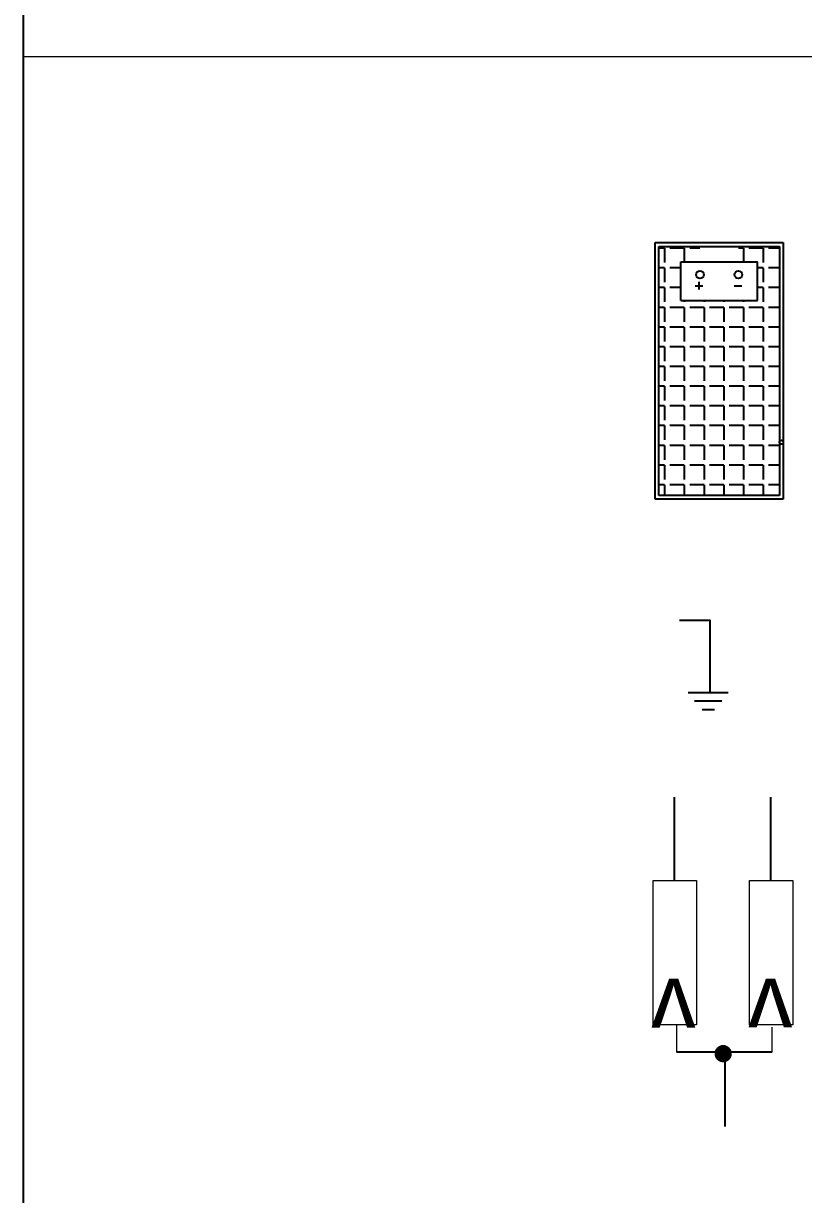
# Model space of a CAD drawing. Header units: millimetres. Extents: x 3165 to 8716, y -1118 to 2802.
# Drawn here: x 7495 to 7904, y 905 to 1519 of the extents above; entities that cross this region are included whole.
import ezdxf

# ---------------------------------------------------------------- set-up
doc = ezdxf.new("R2010")
doc.units = ezdxf.units.MM
doc.linetypes.add('ACAD_ISO02W100', pattern=[15, 12, -3])
doc.linetypes.add('HIDDEN', pattern=[9.525, 6.35, -3.175])
doc.layers.add('1', color=7, linetype='Continuous')
doc.layers.add('TERRA', color=3, linetype='ACAD_ISO02W100')
doc.styles.get("Standard").update_dxf_attribs({"font": 'arial.ttf'})

# ---------------------------------------------------------------- blocks, each defined once
blk = doc.blocks.new('*U38')
at = {"layer": 'TERRA', "color": 0, "linetype": 'Continuous'}
for points in [[(12109, 2542.95), (12108.94, 2542.95), (12109, 2543.56)], [(12109.18, 2542.95), (12109, 2543.56), (12109.18, 2544.15)], [(12109, 2542.95), (12109, 2543.56), (12109.18, 2542.95)], [(12109.47, 2542.95), (12109.18, 2544.15), (12109.47, 2544.7)], [(12109.18, 2542.95), (12109.18, 2544.15), (12109.47, 2542.95)], [(12109.86, 2542.95), (12109.47, 2544.7), (12109.86, 2545.17)], [(12109.47, 2542.95), (12109.47, 2544.7), (12109.86, 2542.95)], [(12110.34, 2542.95), (12109.86, 2545.17), (12110.34, 2545.57)], [(12109.86, 2542.95), (12109.86, 2545.17), (12110.34, 2542.95)], [(12110.88, 2542.95), (12110.34, 2545.57), (12110.88, 2545.86)], [(12110.34, 2542.95), (12110.34, 2545.57), (12110.88, 2542.95)], [(12111.47, 2542.95), (12110.88, 2545.86), (12111.47, 2546.04)], [(12110.88, 2542.95), (12110.88, 2545.86), (12111.47, 2542.95)], [(12112.09, 2542.95), (12111.47, 2546.04), (12112.09, 2546.1)], [(12111.47, 2542.95), (12111.47, 2546.04), (12112.09, 2542.95)], [(12112.09, 2542.95), (12112.09, 2546.1), (12112.7, 2542.95)], [(12112.7, 2542.95), (12112.09, 2546.1), (12112.7, 2546.04)], [(12112.7, 2542.95), (12112.7, 2546.04), (12113.29, 2542.95)], [(12113.29, 2542.95), (12112.7, 2546.04), (12113.29, 2545.86)], [(12113.29, 2542.95), (12113.29, 2545.86), (12113.84, 2542.95)], [(12113.84, 2542.95), (12113.29, 2545.86), (12113.84, 2545.57)], [(12113.84, 2542.95), (12113.84, 2545.57), (12114.31, 2542.95)], [(12114.31, 2542.95), (12113.84, 2545.57), (12114.31, 2545.17)], [(12114.31, 2542.95), (12114.31, 2545.17), (12114.71, 2542.95)], [(12114.71, 2542.95), (12114.31, 2545.17), (12114.71, 2544.7)], [(12114.71, 2542.95), (12114.71, 2544.7), (12115, 2542.95)], [(12115, 2542.95), (12114.71, 2544.7), (12115, 2544.15)], [(12115, 2542.95), (12115, 2544.15), (12115.18, 2542.95)], [(12115.18, 2542.95), (12115, 2544.15), (12115.18, 2543.56)], [(12115.18, 2542.95), (12115.18, 2543.56), (12115.24, 2542.95)], [(12109, 2542.33), (12108.94, 2542.95), (12109, 2542.95)], [(12109, 2542.33), (12109, 2542.95), (12109.18, 2541.74)], [(12109.18, 2541.74), (12109, 2542.95), (12109.18, 2542.95)], [(12109.18, 2541.74), (12109.18, 2542.95), (12109.47, 2541.2)], [(12109.47, 2541.2), (12109.18, 2542.95), (12109.47, 2542.95)], [(12109.47, 2541.2), (12109.47, 2542.95), (12109.86, 2540.72)], [(12109.86, 2540.72), (12109.47, 2542.95), (12109.86, 2542.95)], [(12109.86, 2540.72), (12109.86, 2542.95), (12110.34, 2540.33)], [(12110.34, 2540.33), (12109.86, 2542.95), (12110.34, 2542.95)], [(12110.34, 2540.33), (12110.34, 2542.95), (12110.88, 2540.04)], [(12110.88, 2540.04), (12110.34, 2542.95), (12110.88, 2542.95)], [(12110.88, 2540.04), (12110.88, 2542.95), (12111.47, 2539.86)], [(12111.47, 2539.86), (12110.88, 2542.95), (12111.47, 2542.95)], [(12111.47, 2539.86), (12111.47, 2542.95), (12112.09, 2539.8)], [(12112.09, 2539.8), (12111.47, 2542.95), (12112.09, 2542.95)], [(12112.09, 2539.8), (12112.09, 2542.95), (12112.7, 2539.86)], [(12112.7, 2539.86), (12112.09, 2542.95), (12112.7, 2542.95)], [(12112.7, 2539.86), (12112.7, 2542.95), (12113.29, 2540.04)], [(12113.29, 2540.04), (12112.7, 2542.95), (12113.29, 2542.95)], [(12113.29, 2540.04), (12113.29, 2542.95), (12113.84, 2540.33)], [(12113.84, 2540.33), (12113.29, 2542.95), (12113.84, 2542.95)], [(12113.84, 2540.33), (12113.84, 2542.95), (12114.31, 2540.72)], [(12114.31, 2540.72), (12113.84, 2542.95), (12114.31, 2542.95)], [(12114.31, 2540.72), (12114.31, 2542.95), (12114.71, 2541.2)], [(12114.71, 2541.2), (12114.31, 2542.95), (12114.71, 2542.95)], [(12114.71, 2541.2), (12114.71, 2542.95), (12115, 2541.74)], [(12115, 2541.74), (12114.71, 2542.95), (12115, 2542.95)], [(12115, 2541.74), (12115, 2542.95), (12115.18, 2542.33)], [(12115.18, 2542.33), (12115, 2542.95), (12115.18, 2542.95)], [(12115.18, 2542.33), (12115.18, 2542.95), (12115.24, 2542.95)]]:
    blk.add_solid(points, dxfattribs=at)

msp = doc.modelspace()

# ---------------------------------------------------------------- linework, layer by layer
msp.add_line((7494.85, -1052.05), (7494.85, 2736.35))
at = {"color": 7}
msp.add_line((7494.85, -1052.05), (7494.85, 2736.35), dxfattribs=at)
at = {"lineweight": 9}
msp.add_line((7494.85, 1501.45), (8649.85, 1501.45), dxfattribs=at)
at = {"layer": '1'}
for p, q in [((7825.76, 1269.56), (7825.76, 1403.96)), ((7825.76, 1403.96), (7892.96, 1403.96)), ((7827.78, 1271.58), (7827.78, 1401.95)), ((7827.78, 1401.95), (7890.95, 1401.95)), ((7890.95, 1401.95), (7890.95, 1271.58)), ((7892.96, 1403.96), (7892.96, 1269.56)), ((7839.2, 1393.88), (7879.52, 1393.88)), ((7839.2, 1373.72), (7839.2, 1393.88)), ((7879.52, 1373.72), (7879.52, 1393.88)), ((7846.8, 1381.38), (7850.83, 1381.38)), ((7848.81, 1379.37), (7848.81, 1383.4)), ((7867.13, 1381.38), (7871.16, 1381.38)), ((7839.2, 1373.72), (7879.52, 1373.72)), ((7890.95, 1271.58), (7827.78, 1271.58)), ((7892.96, 1269.56), (7825.76, 1269.56)), ((7835.96, 1070.11), (7835.96, 1113.48)), ((7886.42, 1069.66), (7886.42, 1113.48)), ((7862.34, 979.14), (7862.34, 941.04))]:
    msp.add_line(p, q, dxfattribs=at)
at = {"layer": '1', "linetype": 'Continuous'}
for p, q in [((7830.78, 1401.05), (7827.78, 1401.05)), ((7830.78, 1401.05), (7830.78, 1393.54)), ((7841.1, 1401.05), (7833.59, 1401.05)), ((7841.1, 1401.05), (7841.1, 1393.88)), ((7849.28, 1401.05), (7843.92, 1401.05)), ((7872.08, 1401.05), (7869.44, 1401.05)), ((7872.08, 1401.05), (7872.08, 1393.88)), ((7882.41, 1401.05), (7874.9, 1401.05)), ((7882.41, 1401.05), (7882.41, 1393.54)), ((7890.95, 1401.05), (7885.23, 1401.05)), ((7830.78, 1390.73), (7827.78, 1390.73)), ((7830.78, 1390.73), (7830.78, 1383.22)), ((7839.2, 1390.73), (7833.59, 1390.73)), ((7882.41, 1390.73), (7879.52, 1390.73)), ((7882.41, 1390.73), (7882.41, 1383.22)), ((7890.95, 1390.73), (7885.23, 1390.73)), ((7830.78, 1380.4), (7827.78, 1380.4)), ((7830.78, 1380.4), (7830.78, 1372.89)), ((7839.2, 1380.4), (7833.59, 1380.4)), ((7882.41, 1380.4), (7879.52, 1380.4)), ((7882.41, 1380.4), (7882.41, 1372.89)), ((7890.95, 1380.4), (7885.23, 1380.4)), ((7830.78, 1370.07), (7827.78, 1370.07)), ((7830.78, 1370.07), (7830.78, 1362.56)), ((7841.1, 1370.07), (7833.59, 1370.07)), ((7841.1, 1373.72), (7841.1, 1372.89)), ((7841.1, 1370.07), (7841.1, 1362.56)), ((7851.43, 1370.07), (7843.92, 1370.07)), ((7851.43, 1373.72), (7851.43, 1372.89)), ((7851.43, 1370.07), (7851.43, 1362.56)), ((7861.76, 1370.07), (7854.25, 1370.07)), ((7861.76, 1373.72), (7861.76, 1372.89)), ((7861.76, 1370.07), (7861.76, 1362.56)), ((7872.08, 1370.07), (7864.57, 1370.07)), ((7872.08, 1373.72), (7872.08, 1372.89)), ((7872.08, 1370.07), (7872.08, 1362.56)), ((7882.41, 1370.07), (7874.9, 1370.07)), ((7882.41, 1370.07), (7882.41, 1362.56)), ((7890.95, 1370.07), (7885.23, 1370.07)), ((7830.78, 1359.75), (7827.78, 1359.75)), ((7830.78, 1359.75), (7830.78, 1352.24)), ((7841.1, 1359.75), (7833.59, 1359.75)), ((7841.1, 1359.75), (7841.1, 1352.24)), ((7851.43, 1359.75), (7843.92, 1359.75)), ((7851.43, 1359.75), (7851.43, 1352.24)), ((7861.76, 1359.75), (7854.25, 1359.75)), ((7861.76, 1359.75), (7861.76, 1352.24)), ((7872.08, 1359.75), (7864.57, 1359.75)), ((7872.08, 1359.75), (7872.08, 1352.24)), ((7882.41, 1359.75), (7874.9, 1359.75)), ((7882.41, 1359.75), (7882.41, 1352.24)), ((7890.95, 1359.75), (7885.23, 1359.75)), ((7830.78, 1349.42), (7827.78, 1349.42)), ((7830.78, 1349.42), (7830.78, 1341.91)), ((7841.1, 1349.42), (7833.59, 1349.42)), ((7841.1, 1349.42), (7841.1, 1341.91)), ((7851.43, 1349.42), (7843.92, 1349.42)), ((7851.43, 1349.42), (7851.43, 1341.91)), ((7861.76, 1349.42), (7854.25, 1349.42)), ((7861.76, 1349.42), (7861.76, 1341.91)), ((7872.08, 1349.42), (7864.57, 1349.42)), ((7872.08, 1349.42), (7872.08, 1341.91)), ((7882.41, 1349.42), (7874.9, 1349.42)), ((7882.41, 1349.42), (7882.41, 1341.91)), ((7890.95, 1349.42), (7885.23, 1349.42)), ((7830.78, 1339.09), (7827.78, 1339.09)), ((7830.78, 1339.09), (7830.78, 1331.58)), ((7841.1, 1339.09), (7833.59, 1339.09)), ((7841.1, 1339.09), (7841.1, 1331.58)), ((7851.43, 1339.09), (7843.92, 1339.09)), ((7851.43, 1339.09), (7851.43, 1331.58)), ((7861.76, 1339.09), (7854.25, 1339.09)), ((7861.76, 1339.09), (7861.76, 1331.58)), ((7872.08, 1339.09), (7864.57, 1339.09)), ((7872.08, 1339.09), (7872.08, 1331.58)), ((7882.41, 1339.09), (7874.9, 1339.09)), ((7882.41, 1339.09), (7882.41, 1331.58)), ((7890.95, 1339.09), (7885.23, 1339.09)), ((7830.78, 1328.77), (7827.78, 1328.77)), ((7830.78, 1328.77), (7830.78, 1321.26)), ((7841.1, 1328.77), (7833.59, 1328.77)), ((7841.1, 1328.77), (7841.1, 1321.26)), ((7851.43, 1328.77), (7843.92, 1328.77)), ((7851.43, 1328.77), (7851.43, 1321.26)), ((7861.76, 1328.77), (7854.25, 1328.77)), ((7861.76, 1328.77), (7861.76, 1321.26)), ((7872.08, 1328.77), (7864.57, 1328.77)), ((7872.08, 1328.77), (7872.08, 1321.26)), ((7882.41, 1328.77), (7874.9, 1328.77)), ((7882.41, 1328.77), (7882.41, 1321.26)), ((7890.95, 1328.77), (7885.23, 1328.77)), ((7830.78, 1318.44), (7827.78, 1318.44)), ((7830.78, 1318.44), (7830.78, 1310.93)), ((7841.1, 1318.44), (7833.59, 1318.44)), ((7841.1, 1318.44), (7841.1, 1310.93)), ((7851.43, 1318.44), (7843.92, 1318.44)), ((7851.43, 1318.44), (7851.43, 1310.93)), ((7861.76, 1318.44), (7854.25, 1318.44)), ((7861.76, 1318.44), (7861.76, 1310.93)), ((7872.08, 1318.44), (7864.57, 1318.44)), ((7872.08, 1318.44), (7872.08, 1310.93)), ((7882.41, 1318.44), (7874.9, 1318.44)), ((7882.41, 1318.44), (7882.41, 1310.93)), ((7890.95, 1318.44), (7885.23, 1318.44)), ((7830.78, 1308.11), (7827.78, 1308.11)), ((7830.78, 1308.11), (7830.78, 1300.6)), ((7841.1, 1308.11), (7833.59, 1308.11)), ((7841.1, 1308.11), (7841.1, 1300.6)), ((7851.43, 1308.11), (7843.92, 1308.11)), ((7851.43, 1308.11), (7851.43, 1300.6)), ((7861.76, 1308.11), (7854.25, 1308.11)), ((7861.76, 1308.11), (7861.76, 1300.6)), ((7872.08, 1308.11), (7864.57, 1308.11)), ((7872.08, 1308.11), (7872.08, 1300.6)), ((7882.41, 1308.11), (7874.9, 1308.11)), ((7882.41, 1308.11), (7882.41, 1300.6)), ((7890.95, 1308.11), (7885.23, 1308.11)), ((7830.78, 1297.79), (7827.78, 1297.79)), ((7830.78, 1297.79), (7830.78, 1290.28)), ((7841.1, 1297.79), (7833.59, 1297.79)), ((7841.1, 1297.79), (7841.1, 1290.28)), ((7851.43, 1297.79), (7843.92, 1297.79)), ((7851.43, 1297.79), (7851.43, 1290.28)), ((7861.76, 1297.79), (7854.25, 1297.79)), ((7861.76, 1297.79), (7861.76, 1290.28)), ((7872.08, 1297.79), (7864.57, 1297.79)), ((7872.08, 1297.79), (7872.08, 1290.28)), ((7882.41, 1297.79), (7874.9, 1297.79)), ((7882.41, 1297.79), (7882.41, 1290.28)), ((7890.95, 1297.79), (7885.23, 1297.79)), ((7830.78, 1287.46), (7827.78, 1287.46)), ((7830.78, 1287.46), (7830.78, 1279.95)), ((7841.1, 1287.46), (7833.59, 1287.46)), ((7841.1, 1287.46), (7841.1, 1279.95)), ((7851.43, 1287.46), (7843.92, 1287.46)), ((7851.43, 1287.46), (7851.43, 1279.95)), ((7861.76, 1287.46), (7854.25, 1287.46)), ((7861.76, 1287.46), (7861.76, 1279.95)), ((7872.08, 1287.46), (7864.57, 1287.46)), ((7872.08, 1287.46), (7872.08, 1279.95)), ((7882.41, 1287.46), (7874.9, 1287.46)), ((7882.41, 1287.46), (7882.41, 1279.95)), ((7890.95, 1287.46), (7885.23, 1287.46)), ((7830.78, 1277.13), (7827.78, 1277.13)), ((7830.78, 1277.13), (7830.78, 1271.58)), ((7841.1, 1277.13), (7833.59, 1277.13)), ((7841.1, 1277.13), (7841.1, 1271.58)), ((7851.43, 1277.13), (7843.92, 1277.13)), ((7851.43, 1277.13), (7851.43, 1271.58)), ((7861.76, 1277.13), (7854.25, 1277.13)), ((7861.76, 1277.13), (7861.76, 1271.58)), ((7872.08, 1277.13), (7864.57, 1277.13)), ((7872.08, 1277.13), (7872.08, 1271.58)), ((7882.41, 1277.13), (7874.9, 1277.13)), ((7882.41, 1277.13), (7882.41, 1271.58)), ((7890.95, 1277.13), (7885.23, 1277.13))]:
    msp.add_line(p, q, dxfattribs=at)
at = {"layer": '1', "linetype": 'HIDDEN', "ltscale": 20}
msp.add_line((7836.94, 980.07), (7887.08, 980.07), dxfattribs=at)
at = {"layer": '1'}
for points in [[(7838.5, 1206.18), (7854.51, 1206.18), (7854.51, 1168.71)], [(7843.19, 1168.3), (7864.14, 1168.3)], [(7846.5, 1163.9), (7860.83, 1163.9)], [(7850.36, 1159.49), (7856.97, 1159.49)]]:
    msp.add_lwpolyline(points, dxfattribs=at)
at = {"layer": '1', "lineweight": 0}
for points in [[(7824.7, 1069.81), (7847.39, 1069.81), (7847.39, 994.18), (7824.7, 994.18)], [(7875.33, 1069.81), (7898.02, 1069.81), (7898.02, 994.18), (7875.33, 994.18)]]:
    msp.add_lwpolyline(points, close=True, dxfattribs=at)
msp.add_lwpolyline([(7836.95, 994.16), (7836.95, 980.07), (7887.08, 980.07), (7887.08, 992.95)], dxfattribs=at)
at = {"layer": '1'}
for centre, radius in [((7849.28, 1387.16), 2.02), ((7869.44, 1387.16), 2.02), ((7891.95, 1299.41), 1.01)]:
    msp.add_circle(centre, radius, dxfattribs=at)

# ---------------------------------------------------------------- block references
at = {"layer": '1', "xscale": 1.44, "yscale": 1.44, "zscale": 1.44}
msp.add_blockref('*U38', (-9579.95, -2682.7), dxfattribs=at)

# ---------------------------------------------------------------- texts
at = {"layer": '1', "lineweight": 0, "char_height": 33.28, "attachment_point": 1, "rotation": 180}
for insert in [(7847, 985.09), (7897.75, 985.13)]:
    msp.add_mtext_dynamic_manual_height_columns('v', width=3.76, gutter_width=12.5, heights=[10.23], dxfattribs=dict(at, insert=insert))

doc.saveas('drawing.dxf')
